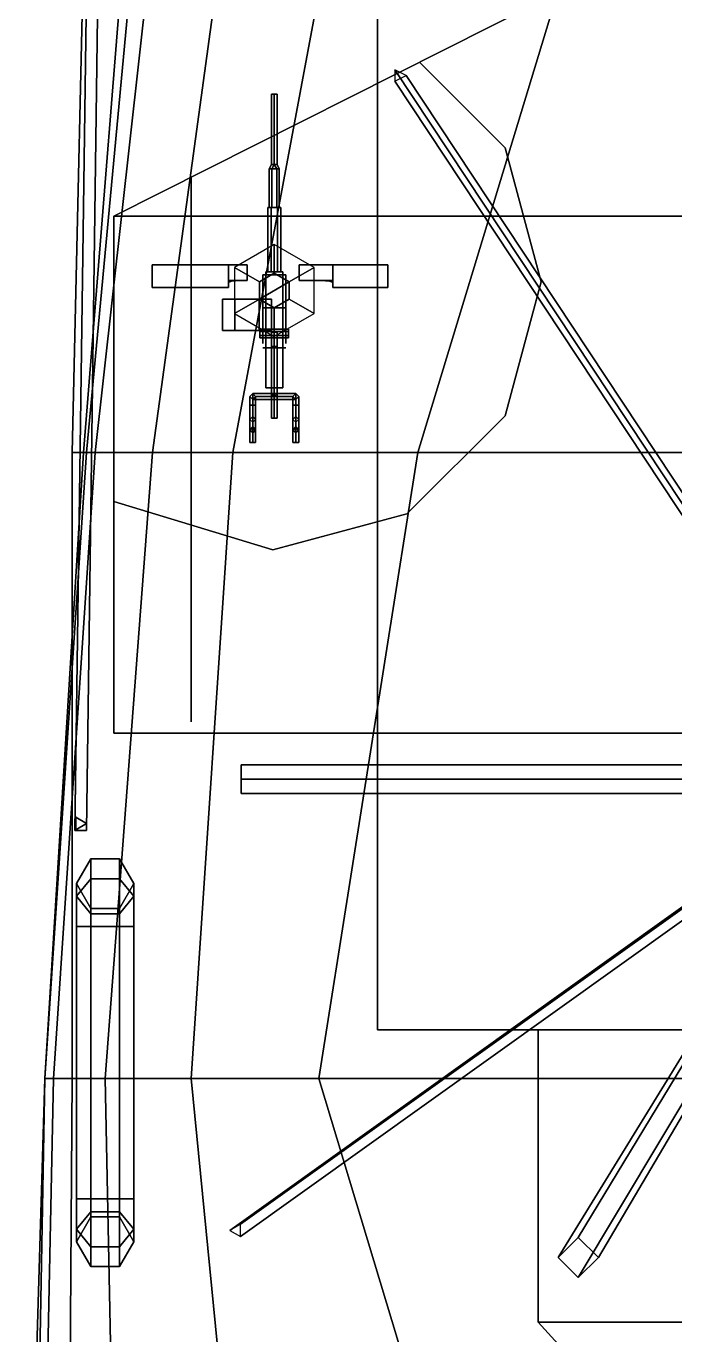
# Model space of a CAD drawing. Header units: millimetres. Extents: x -30 to 5.9, y -44.5 to 49.
# Drawn here: x -5.86 to -1.34, y 6.25 to 15.39 of the extents above; entities that cross this region are included whole.
import ezdxf

# ---------------------------------------------------------------- set-up
doc = ezdxf.new("R2010")
doc.units = ezdxf.units.MM
for name, color, linetype in [('boats', 1, 'Continuous'), ('gun', 1, 'Continuous'), ('r2', 6, 'Continuous'), ('sleeve', 5, 'Continuous'), ('turret', 2, 'Continuous')]:
    doc.layers.add(name, color=color, linetype=linetype)

msp = doc.modelspace()

# ---------------------------------------------------------------- linework, layer by layer
for points in [[(-3.41, 26.74, 7.28), (-3.41, 26.74, 4.54), (-3.41, 8.38, 4.28), (-3.41, 8.38, 6.8)], [(3.41, 8.38, 6.8), (3.41, 26.74, 7.28), (-3.41, 26.74, 7.28), (-3.41, 8.38, 6.8)], [(-5.54, 12.41, 4.36), (-5.44, 16.79, 4.52), (-5.11, 16.79, 0.85), (-5.46, 12.41, 0.85)], [(5.54, 12.41, 4.36), (5.44, 16.79, 4.52), (-5.44, 16.79, 4.52), (-5.54, 12.41, 4.36)], [(-5.46, 12.41, 0.85), (-5.11, 16.79, 0.85), (-5.03, 16.79, -1.05), (-5.44, 12.41, -1.05)], [(-5.44, 12.41, -1.05), (-5.03, 16.79, -1.05), (-4.89, 16.79, -1.54), (-5.38, 12.41, -1.54)], [(-5.38, 12.41, -1.54), (-4.89, 16.79, -1.54), (-4.38, 16.79, -2.34), (-4.98, 12.41, -2.41)], [(-4.98, 12.41, -2.41), (-4.38, 16.79, -2.34), (-3.6, 16.79, -2.88), (-4.42, 12.41, -2.88)], [(-3.6, 16.79, -2.88), (-1.8, 16.79, -3.32), (-3.13, 12.41, -3.32), (-4.42, 12.41, -2.88)], [(1.77, 16.79, -3.32), (3.13, 12.41, -3.32), (-3.13, 12.41, -3.32), (-1.8, 16.79, -3.32)], [(2.29, 15.55, 9.02), (-2.29, 15.55, 9.02), (-5.25, 14.06, 9.02), (5.25, 14.06, 9.02)], [(5.25, 14.06, 9.02), (-5.25, 14.06, 9.02), (-2.29, 15.55, 9.02), (2.29, 15.55, 9.02)], [(-5.25, 14.06, 9.02), (-2.29, 15.55, 9.02), (-2.29, 15.55, 10.49), (-5.25, 14.06, 10.49)], [(-5.25, 14.06, 10.49), (-2.29, 15.55, 10.49), (-2.29, 15.55, 9.02), (-5.25, 14.06, 9.02)], [(-3.29, 15.08, 10.48), (-3.29, 15, 10.48), (-0.04, 10.09, 23.74), (-0.04, 10.17, 23.74)], [(-3.21, 15.04, 10.48), (-3.29, 15.08, 10.48), (-0.04, 10.17, 23.74), (0.04, 10.13, 23.74)], [(-2.5205, 14.535, 10.49), (-3.1185, 15.133, 10.49), (-3.1185, 15.133, 9.02), (-2.5205, 14.535, 9.02)], [(-3.29, 15, 10.48), (-3.21, 15.04, 10.48), (0.04, 10.13, 23.74), (-0.04, 10.09, 23.74)], [(-2.27, 13.6, 10.49), (-2.5205, 14.535, 10.49), (-2.5205, 14.535, 9.02), (-2.27, 13.6, 9.02)], [(-4.71, 14.14, 9.02), (-4.71, 14.33, 9.02), (-4.71, 14.33, 4.36), (-4.71, 14.14, 4.36)], [(-4.71, 14.14, 4.36), (-4.71, 14.33, 4.36), (-4.71, 14.33, 9.02), (-4.71, 14.14, 9.02)], [(-4.71, 14.14, 6.59), (-4.71, 14.14, 6.82), (-4.71, 12.55, 4.77), (-4.71, 12.55, 4.56)], [(-4.71, 12.55, 4.56), (-4.71, 12.55, 4.77), (-4.71, 14.14, 6.82), (-4.71, 14.14, 6.59)], [(-4.71, 14.14, 4.64), (-4.71, 14.14, 4.85), (-4.71, 12.55, 6.9), (-4.71, 12.55, 6.67)], [(-4.71, 12.55, 6.67), (-4.71, 12.55, 6.9), (-4.71, 14.14, 4.85), (-4.71, 14.14, 4.64)], [(-4.71, 12.55, 8.87), (-4.71, 12.55, 9.02), (-4.71, 14.14, 7.05), (-4.71, 14.14, 6.84)], [(-4.71, 14.14, 6.84), (-4.71, 14.14, 7.05), (-4.71, 12.55, 9.02), (-4.71, 12.55, 8.87)], [(-4.71, 12.55, 6.76), (-4.71, 12.55, 6.97), (-4.71, 14.14, 9.02), (-4.71, 14.14, 8.79)], [(-4.71, 14.14, 8.79), (-4.71, 14.14, 9.02), (-4.71, 12.55, 6.97), (-4.71, 12.55, 6.76)], [(5.25, 14.06, 9.02), (-5.25, 14.06, 9.02), (-5.25, 10.45, 9.02), (5.25, 10.45, 9.02)], [(5.25, 10.45, 9.02), (-5.25, 10.45, 9.02), (-5.25, 14.06, 9.02), (5.25, 14.06, 9.02)], [(-5.25, 10.45, 10.49), (-5.25, 14.06, 10.49), (-5.25, 14.06, 9.02), (-5.25, 10.45, 9.02)], [(-5.25, 10.45, 9.02), (-5.25, 14.06, 9.02), (-5.25, 14.06, 10.49), (-5.25, 10.45, 10.49)], [(-4.2339, 13.6, 10.56), (-4.13, 13.66, 10.56), (-4.13, 13.86, 9.02), (-4.4071, 13.7, 9.02)], [(-4.13, 13.66, 10.56), (-4.0261, 13.6, 10.56), (-3.8529, 13.7, 9.02), (-4.13, 13.86, 9.02)], [(-4.2339, 13.48, 10.56), (-4.2339, 13.6, 10.56), (-4.4071, 13.7, 9.02), (-4.4071, 13.38, 9.02)], [(-4.0261, 13.6, 10.56), (-4.0261, 13.48, 10.56), (-3.8529, 13.38, 9.02), (-3.8529, 13.7, 9.02)], [(-2.5205, 12.665, 10.49), (-2.27, 13.6, 10.49), (-2.27, 13.6, 9.02), (-2.5205, 12.665, 9.02)], [(-4.13, 13.42, 10.56), (-4.2339, 13.48, 10.56), (-4.4071, 13.38, 9.02), (-4.13, 13.22, 9.02)], [(-4.0261, 13.48, 10.56), (-4.13, 13.42, 10.56), (-4.13, 13.22, 9.02), (-3.8529, 13.38, 9.02)], [(-3.205, 11.9805, 10.49), (-2.5205, 12.665, 10.49), (-2.5205, 12.665, 9.02), (-3.205, 11.9805, 9.02)], [(-4.71, 12.36, 4.36), (-4.71, 12.55, 4.36), (-4.71, 12.55, 9.02), (-4.71, 12.36, 9.02)], [(-4.71, 12.36, 9.02), (-4.71, 12.55, 9.02), (-4.71, 12.55, 4.36), (-4.71, 12.36, 4.36)], [(-5.73, 8.04, 0.85), (-5.46, 12.41, 0.85), (-5.44, 12.41, -1.05), (-5.73, 8.04, -1.05)], [(-5.73, 8.04, -1.05), (-5.44, 12.41, -1.05), (-5.38, 12.41, -1.54), (-5.67, 8.04, -1.94)], [(-5.54, 8.04, 4.36), (-5.54, 12.41, 4.36), (-5.46, 12.41, 0.85), (-5.73, 8.04, 0.85)], [(-5.67, 8.04, -1.94), (-5.38, 12.41, -1.54), (-4.98, 12.41, -2.41), (-5.31, 8.04, -2.83)], [(5.54, 8.04, 4.36), (5.54, 12.41, 4.36), (-5.54, 12.41, 4.36), (-5.54, 8.04, 4.36)], [(-5.31, 8.04, -2.83), (-4.98, 12.41, -2.41), (-4.42, 12.41, -2.88), (-4.71, 8.04, -3.18)], [(-4.42, 12.41, -2.88), (-3.13, 12.41, -3.32), (-3.82, 8.04, -3.32), (-4.71, 8.04, -3.18)], [(-4.71, 12.36, 4.52), (-4.71, 12.36, 4.73), (-4.71, 10.72, 6.78), (-4.71, 10.72, 6.55)], [(-4.71, 10.72, 6.55), (-4.71, 10.72, 6.78), (-4.71, 12.36, 4.73), (-4.71, 12.36, 4.52)], [(-4.71, 12.36, 6.59), (-4.71, 12.36, 6.82), (-4.71, 10.72, 4.77), (-4.71, 10.72, 4.56)], [(-4.71, 10.72, 4.56), (-4.71, 10.72, 4.77), (-4.71, 12.36, 6.82), (-4.71, 12.36, 6.59)], [(-4.71, 10.72, 8.75), (-4.71, 10.72, 9.02), (-4.71, 12.36, 6.93), (-4.71, 12.36, 6.72)], [(-4.71, 12.36, 6.72), (-4.71, 12.36, 6.93), (-4.71, 10.72, 9.02), (-4.71, 10.72, 8.75)], [(-4.71, 10.72, 6.76), (-4.71, 10.72, 6.97), (-4.71, 12.36, 9.02), (-4.71, 12.36, 8.79)], [(-4.71, 12.36, 8.79), (-4.71, 12.36, 9.02), (-4.71, 10.72, 6.97), (-4.71, 10.72, 6.76)], [(3.13, 12.41, -3.32), (3.82, 8.04, -3.32), (-3.82, 8.04, -3.32), (-3.13, 12.41, -3.32)], [(-5.25, 12.0678, 10.49), (-4.14, 11.73, 10.49), (-4.14, 11.73, 9.02), (-5.25, 12.0678, 9.02)], [(-4.14, 11.73, 10.49), (-3.205, 11.9805, 10.49), (-3.205, 11.9805, 9.02), (-4.14, 11.73, 9.02)], [(-4.71, 10.53, 4.36), (-4.71, 10.72, 4.36), (-4.71, 10.72, 9.02), (-4.71, 10.53, 9.02)], [(-4.71, 10.53, 9.02), (-4.71, 10.72, 9.02), (-4.71, 10.72, 4.36), (-4.71, 10.53, 4.36)], [(5.25, 10.45, 10.49), (-5.25, 10.45, 10.49), (-5.25, 10.45, 9.02), (5.25, 10.45, 9.02)], [(5.25, 10.45, 9.02), (-5.25, 10.45, 9.02), (-5.25, 10.45, 10.49), (5.25, 10.45, 10.49)], [(-2.01, 6.93, 6.8), (-2.15, 6.79, 6.8), (-0.1, 10.13, 12.43), (0, 10.25, 12.43)], [(-1.87, 6.79, 6.8), (-2.01, 6.93, 6.8), (0, 10.25, 12.43), (0.1, 10.13, 12.43)], [(-4.365, 7.0233, 4.36), (-4.44, 6.98, 4.36), (-0.04, 10.13, 23.74), (0.04, 10.17, 23.74)], [(-4.365, 6.9367, 4.36), (-4.365, 7.0233, 4.36), (0.04, 10.17, 23.74), (0.04, 10.09, 23.74)], [(-4.36, 10.23, 23.71), (-4.36, 10.13, 23.81), (3.36, 10.13, 23.81), (3.36, 10.23, 23.71)], [(-4.36, 10.13, 23.61), (-4.36, 10.23, 23.71), (3.36, 10.23, 23.71), (3.36, 10.13, 23.61)], [(-4.36, 10.13, 23.61), (-4.36, 10.03, 23.71), (-4.36, 10.13, 23.81), (-4.36, 10.23, 23.71)], [(-4.44, 6.98, 4.36), (-4.365, 6.9367, 4.36), (0.04, 10.09, 23.74), (-0.04, 10.13, 23.74)], [(-4.36, 10.13, 23.81), (-4.36, 10.03, 23.71), (3.36, 10.03, 23.71), (3.36, 10.13, 23.81)], [(-4.36, 10.03, 23.71), (-4.36, 10.13, 23.61), (3.36, 10.13, 23.61), (3.36, 10.03, 23.71)], [(-2.15, 6.79, 6.8), (-2.01, 6.65, 6.8), (0, 10.01, 12.43), (-0.1, 10.13, 12.43)], [(-2.01, 6.65, 6.8), (-1.87, 6.79, 6.8), (0.1, 10.13, 12.43), (0, 10.01, 12.43)], [(-3.41, 8.38, 6.8), (-3.41, 8.38, 4.28), (-2.29, 8.38, 4.36), (-2.29, 8.38, 6.8)], [(-2.29, 8.38, 6.8), (-2.29, 8.38, 4.36), (-2.29, 6.34, 4.36), (-2.29, 6.34, 6.8)], [(2.29, 6.34, 6.8), (2.29, 8.38, 6.8), (-2.29, 8.38, 6.8), (-2.29, 6.34, 6.8)], [(-5.81, 3.66, 0.33), (-5.73, 8.04, 0.85), (-5.73, 8.04, -1.05), (-5.86, 3.66, -1.05)], [(-5.86, 3.66, -1.05), (-5.73, 8.04, -1.05), (-5.67, 8.04, -1.94), (-5.76, 3.66, -1.94)], [(-5.57, 3.66, 4.36), (-5.54, 8.04, 4.36), (-5.73, 8.04, 0.85), (-5.81, 3.66, 0.33)], [(-5.76, 3.66, -1.94), (-5.67, 8.04, -1.94), (-5.31, 8.04, -2.83), (-5.22, 3.66, -2.85)], [(5.57, 3.66, 4.36), (5.54, 8.04, 4.36), (-5.54, 8.04, 4.36), (-5.57, 3.66, 4.36)], [(-5.22, 3.66, -2.85), (-5.31, 8.04, -2.83), (-4.71, 8.04, -3.18), (-4.28, 3.66, -3.27)], [(-4.71, 8.04, -3.18), (-3.82, 8.04, -3.32), (-2.5, 3.66, -3.32), (-4.28, 3.66, -3.27)], [(-2.5, 3.66, -3.32), (-3.82, 8.04, -3.32), (0, 8.04, -3.32), (0, 3.66, -3.42)], [(-2.29, 6.34, 6.8), (-2.29, 6.34, 4.36), (2.29, 6.34, 4.36), (2.29, 6.34, 6.8)], [(2.29, 6.34, 6.8), (-2.29, 6.34, 6.8), (-1.5, 5.47, 6.8), (1.5, 5.47, 6.8)], [(1.5, 5.47, 6.8), (-1.5, 5.47, 6.8), (-2.29, 6.34, 6.8), (2.29, 6.34, 6.8)]]:
    msp.add_3dface(points)
at = {"layer": 'boats'}
for points in [[(-5.41, 9.4346, 5.3454), (-5.51, 9.3121, 5.4679), (-5.51, 9.4, 5.68), (-5.41, 9.5732, 5.68)], [(-5.51, 9.4, 6.05), (-5.41, 9.5732, 6.05), (-5.41, 9.5732, 5.68), (-5.51, 9.4, 5.68)], [(-5.41, 9.5732, 6.05), (-5.51, 9.4, 6.05), (-5.51, 9.3121, 6.2621), (-5.41, 9.4346, 6.3846)], [(-5.21, 9.4346, 5.3454), (-5.41, 9.4346, 5.3454), (-5.41, 9.5732, 5.68), (-5.21, 9.5732, 5.68)], [(-5.41, 9.5732, 6.05), (-5.21, 9.5732, 6.05), (-5.21, 9.5732, 5.68), (-5.41, 9.5732, 5.68)], [(-5.21, 9.5732, 6.05), (-5.41, 9.5732, 6.05), (-5.41, 9.4346, 6.3846), (-5.21, 9.4346, 6.3846)], [(-5.11, 9.3121, 5.4679), (-5.21, 9.4346, 5.3454), (-5.21, 9.5732, 5.68), (-5.11, 9.4, 5.68)], [(-5.21, 9.5732, 6.05), (-5.11, 9.4, 6.05), (-5.11, 9.4, 5.68), (-5.21, 9.5732, 5.68)], [(-5.11, 9.4, 6.05), (-5.21, 9.5732, 6.05), (-5.21, 9.4346, 6.3846), (-5.11, 9.3121, 6.2621)], [(-5.41, 9.1, 5.2068), (-5.51, 9.1, 5.38), (-5.51, 9.3121, 5.4679), (-5.41, 9.4346, 5.3454)], [(-5.41, 9.4346, 6.3846), (-5.51, 9.3121, 6.2621), (-5.51, 9.1, 6.35), (-5.41, 9.1, 6.5232)], [(-5.21, 9.1, 5.2068), (-5.41, 9.1, 5.2068), (-5.41, 9.4346, 5.3454), (-5.21, 9.4346, 5.3454)], [(-5.21, 9.4346, 6.3846), (-5.41, 9.4346, 6.3846), (-5.41, 9.1, 6.5232), (-5.21, 9.1, 6.5232)], [(-5.11, 9.1, 5.38), (-5.21, 9.1, 5.2068), (-5.21, 9.4346, 5.3454), (-5.11, 9.3121, 5.4679)], [(-5.11, 9.3121, 6.2621), (-5.21, 9.4346, 6.3846), (-5.21, 9.1, 6.5232), (-5.11, 9.1, 6.35)], [(-5.51, 9.3121, 5.4679), (-5.41, 9.1897, 5.5903), (-5.41, 9.2268, 5.68), (-5.51, 9.4, 5.68)], [(-5.41, 9.2268, 6.05), (-5.51, 9.4, 6.05), (-5.51, 9.4, 5.68), (-5.41, 9.2268, 5.68)], [(-5.51, 9.4, 6.05), (-5.41, 9.2268, 6.05), (-5.41, 9.1897, 6.1397), (-5.51, 9.3121, 6.2621)], [(-5.21, 9.1897, 5.5903), (-5.11, 9.3121, 5.4679), (-5.11, 9.4, 5.68), (-5.21, 9.2268, 5.68)], [(-5.11, 9.4, 6.05), (-5.21, 9.2268, 6.05), (-5.21, 9.2268, 5.68), (-5.11, 9.4, 5.68)], [(-5.21, 9.2268, 6.05), (-5.11, 9.4, 6.05), (-5.11, 9.3121, 6.2621), (-5.21, 9.1897, 6.1397)], [(-5.51, 9.1, 5.38), (-5.41, 9.1, 5.5532), (-5.41, 9.1897, 5.5903), (-5.51, 9.3121, 5.4679)], [(-5.51, 9.3121, 6.2621), (-5.41, 9.1897, 6.1397), (-5.41, 9.1, 6.1768), (-5.51, 9.1, 6.35)], [(-5.21, 9.2268, 6.05), (-5.41, 9.2268, 6.05), (-5.41, 9.2268, 5.68), (-5.21, 9.2268, 5.68)], [(-5.41, 9.2268, 6.05), (-5.21, 9.2268, 6.05), (-5.21, 9.1897, 6.1397), (-5.41, 9.1897, 6.1397)], [(-5.41, 9.1897, 5.5903), (-5.21, 9.1897, 5.5903), (-5.21, 9.2268, 5.68), (-5.41, 9.2268, 5.68)], [(-5.21, 9.1, 5.5532), (-5.11, 9.1, 5.38), (-5.11, 9.3121, 5.4679), (-5.21, 9.1897, 5.5903)], [(-5.21, 9.1897, 6.1397), (-5.11, 9.3121, 6.2621), (-5.11, 9.1, 6.35), (-5.21, 9.1, 6.1768)], [(-5.21, 9.2268, 5.68), (-5.21, 9.2268, 6.05), (-5.21, 9.1897, 6.1397), (-5.21, 9.1897, 5.5903)], [(-5.21, 9.1897, 5.5903), (-5.21, 9.1897, 6.1397), (-5.21, 9.2268, 6.05), (-5.21, 9.2268, 5.68)], [(-5.41, 9.1, 5.5532), (-5.21, 9.1, 5.5532), (-5.21, 9.1897, 5.5903), (-5.41, 9.1897, 5.5903)], [(-5.41, 9.1897, 6.1397), (-5.21, 9.1897, 6.1397), (-5.21, 9.1, 6.1768), (-5.41, 9.1, 6.1768)], [(-5.21, 9.1, 5.5532), (-5.21, 9.1, 6.1768), (-5.21, 9.1897, 6.1397), (-5.21, 9.1897, 5.5903)], [(-5.21, 9.1897, 5.5903), (-5.21, 9.1897, 6.1397), (-5.21, 9.1, 6.1768), (-5.21, 9.1, 5.5532)], [(-5.41, 9.1, 5.5532), (-5.51, 9.1, 5.38), (-5.51, 7.2, 5.38), (-5.41, 7.2, 5.5532)], [(-5.51, 9.1, 5.38), (-5.41, 9.1, 5.2068), (-5.41, 7.2, 5.2068), (-5.51, 7.2, 5.38)], [(-5.51, 9.1, 6.35), (-5.41, 9.1, 6.1768), (-5.41, 7.2, 6.1768), (-5.51, 7.2, 6.35)], [(-5.41, 9.1, 6.5232), (-5.51, 9.1, 6.35), (-5.51, 7.2, 6.35), (-5.41, 7.2, 6.5232)], [(-5.21, 9.1, 5.5532), (-5.41, 9.1, 5.5532), (-5.41, 7.2, 5.5532), (-5.21, 7.2, 5.5532)], [(-5.41, 9.1, 5.2068), (-5.21, 9.1, 5.2068), (-5.21, 7.2, 5.2068), (-5.41, 7.2, 5.2068)], [(-5.41, 9.1, 6.1768), (-5.21, 9.1, 6.1768), (-5.21, 7.2, 6.1768), (-5.41, 7.2, 6.1768)], [(-5.21, 9.1, 6.5232), (-5.41, 9.1, 6.5232), (-5.41, 7.2, 6.5232), (-5.21, 7.2, 6.5232)], [(-5.21, 9.1, 5.5532), (-5.21, 9.1, 6.1768), (-5.21, 7.2, 6.1768), (-5.21, 7.2, 5.5532)], [(-5.21, 7.2, 5.5532), (-5.21, 7.2, 6.1768), (-5.21, 9.1, 6.1768), (-5.21, 9.1, 5.5532)], [(-5.11, 9.1, 5.38), (-5.21, 9.1, 5.5532), (-5.21, 7.2, 5.5532), (-5.11, 7.2, 5.38)], [(-5.21, 9.1, 5.2068), (-5.11, 9.1, 5.38), (-5.11, 7.2, 5.38), (-5.21, 7.2, 5.2068)], [(-5.21, 9.1, 6.1768), (-5.11, 9.1, 6.35), (-5.11, 7.2, 6.35), (-5.21, 7.2, 6.1768)], [(-5.11, 9.1, 6.35), (-5.21, 9.1, 6.5232), (-5.21, 7.2, 6.5232), (-5.11, 7.2, 6.35)], [(-5.51, 6.9879, 5.4679), (-5.41, 7.1103, 5.5903), (-5.41, 7.2, 5.5532), (-5.51, 7.2, 5.38)], [(-5.41, 6.8654, 5.3454), (-5.51, 6.9879, 5.4679), (-5.51, 7.2, 5.38), (-5.41, 7.2, 5.2068)], [(-5.41, 7.2, 6.5232), (-5.51, 7.2, 6.35), (-5.51, 6.9879, 6.2621), (-5.41, 6.8654, 6.3846)], [(-5.51, 7.2, 6.35), (-5.41, 7.2, 6.1768), (-5.41, 7.1103, 6.1397), (-5.51, 6.9879, 6.2621)], [(-5.41, 7.1103, 5.5903), (-5.21, 7.1103, 5.5903), (-5.21, 7.2, 5.5532), (-5.41, 7.2, 5.5532)], [(-5.21, 6.8654, 5.3454), (-5.41, 6.8654, 5.3454), (-5.41, 7.2, 5.2068), (-5.21, 7.2, 5.2068)], [(-5.21, 7.2, 6.5232), (-5.41, 7.2, 6.5232), (-5.41, 6.8654, 6.3846), (-5.21, 6.8654, 6.3846)], [(-5.41, 7.2, 6.1768), (-5.21, 7.2, 6.1768), (-5.21, 7.1103, 6.1397), (-5.41, 7.1103, 6.1397)], [(-5.21, 7.2, 5.5532), (-5.21, 7.2, 6.1768), (-5.21, 7.1103, 6.1397), (-5.21, 7.1103, 5.5903)], [(-5.21, 7.1103, 5.5903), (-5.21, 7.1103, 6.1397), (-5.21, 7.2, 6.1768), (-5.21, 7.2, 5.5532)], [(-5.21, 7.1103, 5.5903), (-5.11, 6.9879, 5.4679), (-5.11, 7.2, 5.38), (-5.21, 7.2, 5.5532)], [(-5.11, 6.9879, 5.4679), (-5.21, 6.8654, 5.3454), (-5.21, 7.2, 5.2068), (-5.11, 7.2, 5.38)], [(-5.11, 7.2, 6.35), (-5.21, 7.2, 6.5232), (-5.21, 6.8654, 6.3846), (-5.11, 6.9879, 6.2621)], [(-5.21, 7.2, 6.1768), (-5.11, 7.2, 6.35), (-5.11, 6.9879, 6.2621), (-5.21, 7.1103, 6.1397)], [(-5.51, 6.9, 5.68), (-5.41, 7.0732, 5.68), (-5.41, 7.1103, 5.5903), (-5.51, 6.9879, 5.4679)], [(-5.51, 6.9879, 6.2621), (-5.41, 7.1103, 6.1397), (-5.41, 7.0732, 6.05), (-5.51, 6.9, 6.05)], [(-5.51, 6.9, 6.05), (-5.41, 7.0732, 6.05), (-5.41, 7.0732, 5.68), (-5.51, 6.9, 5.68)], [(-5.41, 7.1103, 6.1397), (-5.21, 7.1103, 6.1397), (-5.21, 7.0732, 6.05), (-5.41, 7.0732, 6.05)], [(-5.41, 7.0732, 5.68), (-5.21, 7.0732, 5.68), (-5.21, 7.1103, 5.5903), (-5.41, 7.1103, 5.5903)], [(-5.41, 7.0732, 6.05), (-5.21, 7.0732, 6.05), (-5.21, 7.0732, 5.68), (-5.41, 7.0732, 5.68)], [(-5.21, 7.0732, 5.68), (-5.11, 6.9, 5.68), (-5.11, 6.9879, 5.4679), (-5.21, 7.1103, 5.5903)], [(-5.21, 7.1103, 5.5903), (-5.21, 7.1103, 6.1397), (-5.21, 7.0732, 6.05), (-5.21, 7.0732, 5.68)], [(-5.21, 7.0732, 5.68), (-5.21, 7.0732, 6.05), (-5.21, 7.1103, 6.1397), (-5.21, 7.1103, 5.5903)], [(-5.21, 7.1103, 6.1397), (-5.11, 6.9879, 6.2621), (-5.11, 6.9, 6.05), (-5.21, 7.0732, 6.05)], [(-5.21, 7.0732, 6.05), (-5.11, 6.9, 6.05), (-5.11, 6.9, 5.68), (-5.21, 7.0732, 5.68)], [(-5.41, 6.7268, 5.68), (-5.51, 6.9, 5.68), (-5.51, 6.9879, 5.4679), (-5.41, 6.8654, 5.3454)], [(-5.41, 6.8654, 6.3846), (-5.51, 6.9879, 6.2621), (-5.51, 6.9, 6.05), (-5.41, 6.7268, 6.05)], [(-5.11, 6.9, 5.68), (-5.21, 6.7268, 5.68), (-5.21, 6.8654, 5.3454), (-5.11, 6.9879, 5.4679)], [(-5.11, 6.9879, 6.2621), (-5.21, 6.8654, 6.3846), (-5.21, 6.7268, 6.05), (-5.11, 6.9, 6.05)], [(-5.41, 6.7268, 6.05), (-5.51, 6.9, 6.05), (-5.51, 6.9, 5.68), (-5.41, 6.7268, 5.68)], [(-5.21, 6.7268, 5.68), (-5.41, 6.7268, 5.68), (-5.41, 6.8654, 5.3454), (-5.21, 6.8654, 5.3454)], [(-5.21, 6.8654, 6.3846), (-5.41, 6.8654, 6.3846), (-5.41, 6.7268, 6.05), (-5.21, 6.7268, 6.05)], [(-5.11, 6.9, 6.05), (-5.21, 6.7268, 6.05), (-5.21, 6.7268, 5.68), (-5.11, 6.9, 5.68)], [(-5.21, 6.7268, 6.05), (-5.41, 6.7268, 6.05), (-5.41, 6.7268, 5.68), (-5.21, 6.7268, 5.68)]]:
    msp.add_3dface(points, dxfattribs=at)
at = {"layer": 'gun'}
for points in [[(-4.11, 14.91, 10.79), (-4.13, 14.91, 10.77), (-4.15, 14.91, 10.79), (-4.13, 14.91, 10.81)], [(-4.15, 14.91, 10.79), (-4.13, 14.91, 10.77), (-4.13, 14.42, 10.77), (-4.15, 14.42, 10.79)], [(-4.13, 14.91, 10.81), (-4.15, 14.91, 10.79), (-4.15, 14.42, 10.79), (-4.13, 14.42, 10.81)], [(-4.13, 14.91, 10.77), (-4.11, 14.91, 10.79), (-4.11, 14.42, 10.79), (-4.13, 14.42, 10.77)], [(-4.11, 14.91, 10.79), (-4.13, 14.91, 10.81), (-4.13, 14.42, 10.81), (-4.11, 14.42, 10.79)]]:
    msp.add_3dface(points, dxfattribs=at)
at = {"layer": 'r2'}
for points in [[(-5.44, 9.77, 5.64), (-5.36, 15.63, 5.75), (-5.44, 15.63, 5.75), (-5.52, 9.77, 5.64)], [(-5.52, 9.77, 5.64), (-5.44, 15.63, 5.75), (-5.36, 15.63, 5.75), (-5.44, 9.77, 5.64)], [(-5.515, 9.8633, 4.36), (-5.44, 9.82, 4.36), (-5.44, 9.82, 5.64), (-5.515, 9.8633, 5.64)], [(-5.515, 9.7767, 4.36), (-5.515, 9.8633, 4.36), (-5.515, 9.8633, 5.64), (-5.515, 9.7767, 5.64)], [(-5.44, 9.82, 4.36), (-5.515, 9.7767, 4.36), (-5.515, 9.7767, 5.64), (-5.44, 9.82, 5.64)]]:
    msp.add_3dface(points, dxfattribs=at)
at = {"layer": 'sleeve'}
for points in [[(-4.15, 14.42, 10.79), (-4.13, 14.42, 10.77), (-4.1475, 14.39, 10.7597), (-4.165, 14.39, 10.79)], [(-4.13, 14.42, 10.81), (-4.15, 14.42, 10.79), (-4.165, 14.39, 10.79), (-4.1475, 14.39, 10.8203)], [(-4.165, 14.39, 10.79), (-4.1475, 14.39, 10.7597), (-4.1475, 14.12, 10.7597), (-4.165, 14.12, 10.79)], [(-4.1475, 14.39, 10.8203), (-4.165, 14.39, 10.79), (-4.165, 14.12, 10.79), (-4.1475, 14.12, 10.8203)], [(-4.13, 14.42, 10.77), (-4.13, 14.42, 10.77), (-4.1125, 14.39, 10.7597), (-4.1475, 14.39, 10.7597)], [(-4.13, 14.42, 10.81), (-4.13, 14.42, 10.81), (-4.1475, 14.39, 10.8203), (-4.1125, 14.39, 10.8203)], [(-4.1475, 14.39, 10.7597), (-4.1125, 14.39, 10.7597), (-4.1125, 14.12, 10.7597), (-4.1475, 14.12, 10.7597)], [(-4.1125, 14.39, 10.8203), (-4.1475, 14.39, 10.8203), (-4.1475, 14.12, 10.8203), (-4.1125, 14.12, 10.8203)], [(-4.13, 14.42, 10.77), (-4.11, 14.42, 10.79), (-4.095, 14.39, 10.79), (-4.1125, 14.39, 10.7597)], [(-4.11, 14.42, 10.79), (-4.13, 14.42, 10.81), (-4.1125, 14.39, 10.8203), (-4.095, 14.39, 10.79)], [(-4.1125, 14.39, 10.7597), (-4.095, 14.39, 10.79), (-4.095, 14.12, 10.79), (-4.1125, 14.12, 10.7597)], [(-4.095, 14.39, 10.79), (-4.1125, 14.39, 10.8203), (-4.1125, 14.12, 10.8203), (-4.095, 14.12, 10.79)], [(-4.1075, 14.12, 10.751), (-4.1525, 14.12, 10.751), (-4.175, 14.12, 10.79), (-4.085, 14.12, 10.79)], [(-4.085, 14.12, 10.79), (-4.175, 14.12, 10.79), (-4.1525, 14.12, 10.829), (-4.1075, 14.12, 10.829)], [(-4.175, 14.12, 10.79), (-4.1525, 14.12, 10.751), (-4.1525, 13.67, 10.751), (-4.175, 13.67, 10.79)], [(-4.1525, 14.12, 10.829), (-4.175, 14.12, 10.79), (-4.175, 13.67, 10.79), (-4.1525, 13.67, 10.829)], [(-4.1525, 14.12, 10.751), (-4.1075, 14.12, 10.751), (-4.1075, 13.67, 10.751), (-4.1525, 13.67, 10.751)], [(-4.1075, 14.12, 10.829), (-4.1525, 14.12, 10.829), (-4.1525, 13.67, 10.829), (-4.1075, 13.67, 10.829)], [(-4.1075, 14.12, 10.751), (-4.085, 14.12, 10.79), (-4.085, 13.67, 10.79), (-4.1075, 13.67, 10.751)], [(-4.085, 14.12, 10.79), (-4.1075, 14.12, 10.829), (-4.1075, 13.67, 10.829), (-4.085, 13.67, 10.79)], [(-4.19, 13.67, 10.86), (-4.19, 13.67, 10.74), (-4.19, 12.86, 10.74), (-4.19, 12.86, 10.86)], [(-4.19, 13.67, 10.74), (-4.07, 13.67, 10.74), (-4.07, 12.86, 10.74), (-4.19, 12.86, 10.74)], [(-4.19, 12.86, 10.86), (-4.07, 12.86, 10.86), (-4.07, 13.67, 10.86), (-4.19, 13.67, 10.86)], [(-4.07, 13.67, 10.86), (-4.07, 13.67, 10.74), (-4.19, 13.67, 10.74), (-4.19, 13.67, 10.86)], [(-4.07, 12.86, 10.86), (-4.07, 12.86, 10.74), (-4.07, 13.67, 10.74), (-4.07, 13.67, 10.86)], [(-4.15, 13.48, 10.92), (-4.49, 13.48, 10.92), (-4.405, 13.48, 11.0672), (-4.235, 13.48, 11.0672)], [(-4.405, 13.48, 11.0672), (-4.49, 13.48, 10.92), (-4.49, 13.26, 10.92), (-4.405, 13.26, 11.0672)], [(-4.235, 13.48, 10.7728), (-4.405, 13.48, 10.7728), (-4.49, 13.48, 10.92), (-4.15, 13.48, 10.92)], [(-4.49, 13.48, 10.92), (-4.405, 13.48, 10.7728), (-4.405, 13.26, 10.7728), (-4.49, 13.26, 10.92)], [(-4.405, 13.48, 10.7728), (-4.235, 13.48, 10.7728), (-4.235, 13.26, 10.7728), (-4.405, 13.26, 10.7728)], [(-4.235, 13.48, 11.0672), (-4.405, 13.48, 11.0672), (-4.405, 13.26, 11.0672), (-4.235, 13.26, 11.0672)], [(-4.15, 13.48, 10.92), (-4.235, 13.48, 11.0672), (-4.235, 13.26, 11.0672), (-4.15, 13.26, 10.92)], [(-4.235, 13.48, 10.7728), (-4.15, 13.48, 10.92), (-4.15, 13.26, 10.92), (-4.235, 13.26, 10.7728)], [(-4.49, 13.26, 10.92), (-4.15, 13.26, 10.92), (-4.235, 13.26, 11.0672), (-4.405, 13.26, 11.0672)], [(-4.405, 13.26, 10.7728), (-4.235, 13.26, 10.7728), (-4.15, 13.26, 10.92), (-4.49, 13.26, 10.92)], [(-4.23, 13.21, 10.78), (-4.23, 13.27, 10.78), (-4.23, 13.255, 10.754), (-4.23, 13.225, 10.754)], [(-4.23, 13.225, 10.806), (-4.23, 13.255, 10.806), (-4.23, 13.27, 10.78), (-4.23, 13.21, 10.78)], [(-4.03, 13.27, 10.78), (-4.03, 13.255, 10.754), (-4.23, 13.255, 10.754), (-4.23, 13.27, 10.78)], [(-4.03, 13.255, 10.806), (-4.03, 13.27, 10.78), (-4.23, 13.27, 10.78), (-4.23, 13.255, 10.806)], [(-4.03, 13.255, 10.754), (-4.03, 13.225, 10.754), (-4.23, 13.225, 10.754), (-4.23, 13.255, 10.754)], [(-4.03, 13.225, 10.806), (-4.03, 13.255, 10.806), (-4.23, 13.255, 10.806), (-4.23, 13.225, 10.806)], [(-4.15, 13.25, 10.72), (-4.13, 13.25, 10.7), (-4.13, 12.8, 10.7), (-4.15, 12.82, 10.72)], [(-4.13, 13.25, 10.74), (-4.15, 13.25, 10.72), (-4.15, 12.82, 10.72), (-4.13, 12.8, 10.74)], [(-4.13, 13.25, 10.7), (-4.11, 13.25, 10.72), (-4.11, 12.82, 10.72), (-4.13, 12.8, 10.7)], [(-4.11, 13.25, 10.72), (-4.13, 13.25, 10.74), (-4.13, 12.8, 10.74), (-4.11, 12.82, 10.72)], [(-4.03, 13.225, 10.754), (-4.03, 13.255, 10.754), (-4.03, 13.27, 10.78), (-4.03, 13.21, 10.78)], [(-4.03, 13.21, 10.78), (-4.03, 13.27, 10.78), (-4.03, 13.255, 10.806), (-4.03, 13.225, 10.806)], [(-4.03, 13.225, 10.754), (-4.03, 13.21, 10.78), (-4.23, 13.21, 10.78), (-4.23, 13.225, 10.754)], [(-4.03, 13.21, 10.78), (-4.03, 13.225, 10.806), (-4.23, 13.225, 10.806), (-4.23, 13.21, 10.78)], [(-4.17, 13.14, 11.1407), (-4.21, 13.14, 11.21), (-4.05, 13.14, 11.21), (-4.09, 13.14, 11.1407)], [(-4.09, 13.14, 11.1407), (-4.05, 13.14, 11.21), (-4.21, 13.14, 11.21), (-4.17, 13.14, 11.1407)], [(-4.05, 13.14, 11.21), (-4.09, 13.14, 11.2793), (-4.17, 13.14, 11.2793), (-4.21, 13.14, 11.21)], [(-4.21, 13.14, 11.21), (-4.17, 13.14, 11.2793), (-4.09, 13.14, 11.2793), (-4.05, 13.14, 11.21)], [(-4.13, 13.15, 11.13), (-4.15, 13.15, 11.11), (-4.15, 12.65, 11.11), (-4.13, 12.65, 11.13)], [(-4.11, 13.15, 11.11), (-4.13, 13.15, 11.09), (-4.15, 13.15, 11.11), (-4.13, 13.15, 11.13)], [(-4.15, 13.15, 11.11), (-4.13, 13.15, 11.09), (-4.13, 12.65, 11.09), (-4.15, 12.65, 11.11)], [(-4.11, 13.15, 11.11), (-4.13, 13.15, 11.13), (-4.13, 12.65, 11.13), (-4.11, 12.65, 11.11)], [(-4.13, 13.15, 11.09), (-4.11, 13.15, 11.11), (-4.11, 12.65, 11.11), (-4.13, 12.65, 11.09)], [(-4.13, 13.05, 10.86), (-4.13, 12.9, 11.1), (-4.13, 13, 11.1), (-4.13, 13.14, 10.86)], [(-4.13, 13.14, 10.86), (-4.13, 13, 11.1), (-4.13, 12.9, 11.1), (-4.13, 13.05, 10.86)], [(-4.28, 12.82, 10.92), (-4.3, 12.8, 10.9), (-4.3, 12.74, 10.96), (-4.28, 12.74, 10.98)], [(-4.28, 12.82, 10.72), (-4.3, 12.8, 10.7), (-4.3, 12.8, 10.9), (-4.28, 12.82, 10.92)], [(-4.3, 12.8, 10.9), (-4.28, 12.78, 10.88), (-4.28, 12.74, 10.94), (-4.3, 12.74, 10.96)], [(-4.3, 12.8, 10.7), (-4.28, 12.78, 10.72), (-4.28, 12.78, 10.88), (-4.3, 12.8, 10.9)], [(-4.26, 12.8, 10.9), (-4.28, 12.82, 10.92), (-4.28, 12.74, 10.98), (-4.26, 12.74, 10.96)], [(-4.26, 12.8, 10.7), (-4.28, 12.82, 10.72), (-4.28, 12.82, 10.92), (-4.26, 12.8, 10.9)], [(-4.26, 12.8, 10.7), (-4.28, 12.82, 10.72), (-3.98, 12.82, 10.72), (-4, 12.8, 10.7)], [(-4.28, 12.82, 10.72), (-4.26, 12.8, 10.74), (-4, 12.8, 10.74), (-3.98, 12.82, 10.72)], [(-4.28, 12.78, 10.88), (-4.26, 12.8, 10.9), (-4.26, 12.74, 10.96), (-4.28, 12.74, 10.94)], [(-4.28, 12.78, 10.72), (-4.26, 12.8, 10.7), (-4, 12.8, 10.7), (-3.98, 12.78, 10.72)], [(-4.26, 12.8, 10.74), (-4.28, 12.78, 10.72), (-3.98, 12.78, 10.72), (-4, 12.8, 10.74)], [(-4.28, 12.78, 10.72), (-4.26, 12.8, 10.7), (-4.26, 12.8, 10.9), (-4.28, 12.78, 10.88)], [(-4.19, 12.86, 10.74), (-4.07, 12.86, 10.74), (-4.07, 12.86, 10.86), (-4.19, 12.86, 10.86)], [(-3.98, 12.82, 10.92), (-4, 12.8, 10.9), (-4, 12.74, 10.96), (-3.98, 12.74, 10.98)], [(-3.98, 12.82, 10.72), (-4, 12.8, 10.7), (-4, 12.8, 10.9), (-3.98, 12.82, 10.92)], [(-4, 12.8, 10.9), (-3.98, 12.78, 10.88), (-3.98, 12.74, 10.94), (-4, 12.74, 10.96)], [(-4, 12.8, 10.7), (-3.98, 12.78, 10.72), (-3.98, 12.78, 10.88), (-4, 12.8, 10.9)], [(-3.96, 12.8, 10.9), (-3.98, 12.82, 10.92), (-3.98, 12.74, 10.98), (-3.96, 12.74, 10.96)], [(-3.96, 12.8, 10.7), (-3.98, 12.82, 10.72), (-3.98, 12.82, 10.92), (-3.96, 12.8, 10.9)], [(-3.98, 12.78, 10.88), (-3.96, 12.8, 10.9), (-3.96, 12.74, 10.96), (-3.98, 12.74, 10.94)], [(-3.98, 12.78, 10.72), (-3.96, 12.8, 10.7), (-3.96, 12.8, 10.9), (-3.98, 12.78, 10.88)], [(-4.3, 12.74, 10.96), (-4.28, 12.74, 10.94), (-4.28, 12.66, 10.94), (-4.3, 12.64, 10.96)], [(-4.28, 12.74, 10.98), (-4.3, 12.74, 10.96), (-4.3, 12.64, 10.96), (-4.28, 12.66, 10.98)], [(-4.28, 12.74, 10.94), (-4.26, 12.74, 10.96), (-4.26, 12.64, 10.96), (-4.28, 12.66, 10.94)], [(-4.26, 12.74, 10.96), (-4.28, 12.74, 10.98), (-4.28, 12.66, 10.98), (-4.26, 12.64, 10.96)], [(-4, 12.74, 10.96), (-3.98, 12.74, 10.94), (-3.98, 12.66, 10.94), (-4, 12.64, 10.96)], [(-3.98, 12.74, 10.98), (-4, 12.74, 10.96), (-4, 12.64, 10.96), (-3.98, 12.66, 10.98)], [(-3.98, 12.74, 10.94), (-3.96, 12.74, 10.96), (-3.96, 12.64, 10.96), (-3.98, 12.66, 10.94)], [(-3.96, 12.74, 10.96), (-3.98, 12.74, 10.98), (-3.98, 12.66, 10.98), (-3.96, 12.64, 10.96)], [(-4.28, 12.66, 10.88), (-4.3, 12.64, 10.9), (-4.3, 12.64, 11.01), (-4.28, 12.66, 11.03)], [(-4.28, 12.66, 11.03), (-4.3, 12.64, 11.01), (-4.3, 12.57, 11.06), (-4.28, 12.59, 11.08)], [(-4.28, 12.58, 10.82), (-4.3, 12.56, 10.85), (-4.3, 12.64, 10.9), (-4.28, 12.66, 10.88)], [(-4.3, 12.64, 11.01), (-4.28, 12.62, 10.99), (-4.28, 12.55, 11.04), (-4.3, 12.57, 11.06)], [(-4.3, 12.56, 10.85), (-4.28, 12.55, 10.87), (-4.28, 12.62, 10.92), (-4.3, 12.64, 10.9)], [(-4.3, 12.64, 10.9), (-4.28, 12.62, 10.92), (-4.28, 12.62, 10.99), (-4.3, 12.64, 11.01)], [(-4.26, 12.64, 10.9), (-4.28, 12.66, 10.88), (-4.28, 12.66, 11.03), (-4.26, 12.64, 11.01)], [(-4.26, 12.64, 11.01), (-4.28, 12.66, 11.03), (-4.28, 12.59, 11.08), (-4.26, 12.57, 11.06)], [(-4.26, 12.56, 10.85), (-4.28, 12.58, 10.82), (-4.28, 12.66, 10.88), (-4.26, 12.64, 10.9)], [(-4.28, 12.62, 10.99), (-4.26, 12.64, 11.01), (-4.26, 12.57, 11.06), (-4.28, 12.55, 11.04)], [(-4.28, 12.55, 10.87), (-4.26, 12.56, 10.85), (-4.26, 12.64, 10.9), (-4.28, 12.62, 10.92)], [(-4.28, 12.62, 10.92), (-4.26, 12.64, 10.9), (-4.26, 12.64, 11.01), (-4.28, 12.62, 10.99)], [(-4.13, 12.65, 11.13), (-4.15, 12.65, 11.11), (-4.13, 12.65, 11.09), (-4.11, 12.65, 11.11)], [(-3.98, 12.66, 10.88), (-4, 12.64, 10.9), (-4, 12.64, 11.01), (-3.98, 12.66, 11.03)], [(-3.98, 12.66, 11.03), (-4, 12.64, 11.01), (-4, 12.57, 11.06), (-3.98, 12.59, 11.08)], [(-3.98, 12.58, 10.82), (-4, 12.56, 10.85), (-4, 12.64, 10.9), (-3.98, 12.66, 10.88)], [(-4, 12.64, 11.01), (-3.98, 12.62, 10.99), (-3.98, 12.55, 11.04), (-4, 12.57, 11.06)], [(-4, 12.56, 10.85), (-3.98, 12.55, 10.87), (-3.98, 12.62, 10.92), (-4, 12.64, 10.9)], [(-4, 12.64, 10.9), (-3.98, 12.62, 10.92), (-3.98, 12.62, 10.99), (-4, 12.64, 11.01)], [(-3.96, 12.64, 10.9), (-3.98, 12.66, 10.88), (-3.98, 12.66, 11.03), (-3.96, 12.64, 11.01)], [(-3.96, 12.64, 11.01), (-3.98, 12.66, 11.03), (-3.98, 12.59, 11.08), (-3.96, 12.57, 11.06)], [(-3.96, 12.56, 10.85), (-3.98, 12.58, 10.82), (-3.98, 12.66, 10.88), (-3.96, 12.64, 10.9)], [(-3.98, 12.62, 10.99), (-3.96, 12.64, 11.01), (-3.96, 12.57, 11.06), (-3.98, 12.55, 11.04)], [(-3.98, 12.55, 10.87), (-3.96, 12.56, 10.85), (-3.96, 12.64, 10.9), (-3.98, 12.62, 10.92)], [(-3.98, 12.62, 10.92), (-3.96, 12.64, 10.9), (-3.96, 12.64, 11.01), (-3.98, 12.62, 10.99)], [(-4.3, 12.48, 11.06), (-4.28, 12.48, 11.08), (-4.28, 12.59, 11.08), (-4.3, 12.57, 11.06)], [(-4.28, 12.58, 10.82), (-4.26, 12.56, 10.85), (-4.28, 12.55, 10.87), (-4.3, 12.56, 10.85)], [(-4.28, 12.48, 11.04), (-4.3, 12.48, 11.06), (-4.3, 12.57, 11.06), (-4.28, 12.55, 11.04)], [(-4.28, 12.48, 11.08), (-4.26, 12.48, 11.06), (-4.26, 12.57, 11.06), (-4.28, 12.59, 11.08)], [(-4.26, 12.48, 11.06), (-4.28, 12.48, 11.04), (-4.28, 12.55, 11.04), (-4.26, 12.57, 11.06)], [(-4, 12.48, 11.06), (-3.98, 12.48, 11.08), (-3.98, 12.59, 11.08), (-4, 12.57, 11.06)], [(-3.98, 12.58, 10.82), (-3.96, 12.56, 10.85), (-3.98, 12.55, 10.87), (-4, 12.56, 10.85)], [(-3.98, 12.48, 11.04), (-4, 12.48, 11.06), (-4, 12.57, 11.06), (-3.98, 12.55, 11.04)], [(-3.98, 12.48, 11.08), (-3.96, 12.48, 11.06), (-3.96, 12.57, 11.06), (-3.98, 12.59, 11.08)], [(-3.96, 12.48, 11.06), (-3.98, 12.48, 11.04), (-3.98, 12.55, 11.04), (-3.96, 12.57, 11.06)], [(-4.28, 12.48, 11.04), (-4.26, 12.48, 11.06), (-4.28, 12.48, 11.08), (-4.3, 12.48, 11.06)], [(-3.98, 12.48, 11.04), (-3.96, 12.48, 11.06), (-3.98, 12.48, 11.08), (-4, 12.48, 11.06)]]:
    msp.add_3dface(points, dxfattribs=at)
at = {"layer": 'turret'}
for points in [[(-4.45, 13.7186, 10.4476), (-4.45, 13.562, 11.3356), (-4.9808, 13.562, 11.3356), (-4.9808, 13.7186, 10.4476)], [(-4.9808, 13.7186, 10.4476), (-4.9808, 13.562, 11.3356), (-4.45, 13.562, 11.3356), (-4.45, 13.7186, 10.4476)], [(-4.3191, 13.7186, 10.4476), (-4.3191, 13.61, 11.0635), (-4.45, 13.61, 11.0635), (-4.45, 13.7186, 10.4476)], [(-4.45, 13.7186, 10.4476), (-4.45, 13.61, 11.0635), (-4.3191, 13.61, 11.0635), (-4.3191, 13.7186, 10.4476)], [(-3.9555, 13.7186, 10.4476), (-3.9555, 13.61, 11.0635), (-3.7228, 13.61, 11.0635), (-3.7228, 13.7186, 10.4476)], [(-3.7228, 13.7186, 10.4476), (-3.7228, 13.61, 11.0635), (-3.9555, 13.61, 11.0635), (-3.9555, 13.7186, 10.4476)], [(-3.7228, 13.7186, 10.4476), (-3.7228, 13.562, 11.3356), (-3.3374, 13.562, 11.3356), (-3.3374, 13.7186, 10.4476)], [(-3.3374, 13.7186, 10.4476), (-3.3374, 13.562, 11.3356), (-3.7228, 13.562, 11.3356), (-3.7228, 13.7186, 10.4476)], [(-4.13, 13.66, 10.66), (-4.2339, 13.6, 10.66), (-4.2339, 13.48, 10.66), (-4.0261, 13.6, 10.66)], [(-4.13, 13.66, 10.56), (-4.2339, 13.6, 10.56), (-4.2339, 13.6, 10.66), (-4.13, 13.66, 10.66)], [(-4.05, 13.42, 10.66), (-4.05, 13.65, 10.66), (-4.21, 13.65, 10.66), (-4.21, 13.42, 10.66)], [(-4.21, 13.42, 10.66), (-4.21, 13.65, 10.66), (-4.05, 13.65, 10.66), (-4.05, 13.42, 10.66)], [(-4.21, 13.41, 10.68), (-4.21, 13.6, 10.75), (-4.21, 13.65, 10.66), (-4.21, 13.42, 10.66)], [(-4.21, 13.42, 10.66), (-4.21, 13.65, 10.66), (-4.21, 13.6, 10.75), (-4.21, 13.41, 10.68)], [(-4.0261, 13.6, 10.56), (-4.13, 13.66, 10.56), (-4.13, 13.66, 10.66), (-4.0261, 13.6, 10.66)], [(-4.05, 13.42, 10.66), (-4.05, 13.65, 10.66), (-4.05, 13.6, 10.75), (-4.05, 13.41, 10.68)], [(-4.05, 13.41, 10.68), (-4.05, 13.6, 10.75), (-4.05, 13.65, 10.66), (-4.05, 13.42, 10.66)], [(-4.37, 13.61, 11.0635), (-4.4282, 13.6049, 11.0921), (-4.45, 13.5948, 11.1494), (-4.45, 13.61, 11.0635)], [(-4.45, 13.61, 11.0635), (-4.45, 13.5948, 11.1494), (-4.4282, 13.6049, 11.0921), (-4.37, 13.61, 11.0635)], [(-4.2339, 13.6, 10.56), (-4.2339, 13.48, 10.56), (-4.2339, 13.48, 10.66), (-4.2339, 13.6, 10.66)], [(-4.0261, 13.6, 10.66), (-4.2339, 13.48, 10.66), (-4.13, 13.42, 10.66), (-4.0261, 13.48, 10.66)], [(-4.21, 13.41, 10.68), (-4.21, 13.6, 10.75), (-4.21, 13.31, 10.8), (-4.21, 13.29, 10.74)], [(-4.21, 13.29, 10.74), (-4.21, 13.31, 10.8), (-4.21, 13.6, 10.75), (-4.21, 13.41, 10.68)], [(-4.05, 13.41, 10.68), (-4.05, 13.6, 10.75), (-4.05, 13.31, 10.8), (-4.05, 13.29, 10.74)], [(-4.05, 13.29, 10.74), (-4.05, 13.31, 10.8), (-4.05, 13.6, 10.75), (-4.05, 13.41, 10.68)], [(-4.0261, 13.48, 10.56), (-4.0261, 13.6, 10.56), (-4.0261, 13.6, 10.66), (-4.0261, 13.48, 10.66)], [(-3.7228, 13.61, 11.0635), (-3.7228, 13.5948, 11.1494), (-3.7446, 13.6049, 11.0921), (-3.8028, 13.61, 11.0635)], [(-3.8028, 13.61, 11.0635), (-3.7446, 13.6049, 11.0921), (-3.7228, 13.5948, 11.1494), (-3.7228, 13.61, 11.0635)], [(-4.2339, 13.48, 10.56), (-4.13, 13.42, 10.56), (-4.13, 13.42, 10.66), (-4.2339, 13.48, 10.66)], [(-4.13, 13.42, 10.56), (-4.0261, 13.48, 10.56), (-4.0261, 13.48, 10.66), (-4.13, 13.42, 10.66)], [(-4.21, 13.22, 10.72), (-4.21, 13.24, 10.85), (-4.21, 13.31, 10.8), (-4.21, 13.29, 10.74)], [(-4.21, 13.29, 10.74), (-4.21, 13.31, 10.8), (-4.21, 13.24, 10.85), (-4.21, 13.22, 10.72)], [(-4.05, 13.29, 10.74), (-4.05, 13.31, 10.8), (-4.05, 13.24, 10.85), (-4.05, 13.22, 10.72)], [(-4.05, 13.22, 10.72), (-4.05, 13.24, 10.85), (-4.05, 13.31, 10.8), (-4.05, 13.29, 10.74)], [(-4.21, 13.17, 10.76), (-4.21, 13.17, 10.81), (-4.21, 13.24, 10.85), (-4.21, 13.22, 10.72)], [(-4.21, 13.22, 10.72), (-4.21, 13.24, 10.85), (-4.21, 13.17, 10.81), (-4.21, 13.17, 10.76)], [(-4.05, 13.17, 10.76), (-4.05, 13.17, 10.81), (-4.05, 13.24, 10.85), (-4.05, 13.22, 10.72)], [(-4.05, 13.22, 10.72), (-4.05, 13.24, 10.85), (-4.05, 13.17, 10.81), (-4.05, 13.17, 10.76)]]:
    msp.add_3dface(points, dxfattribs=at)

doc.saveas('drawing.dxf')
